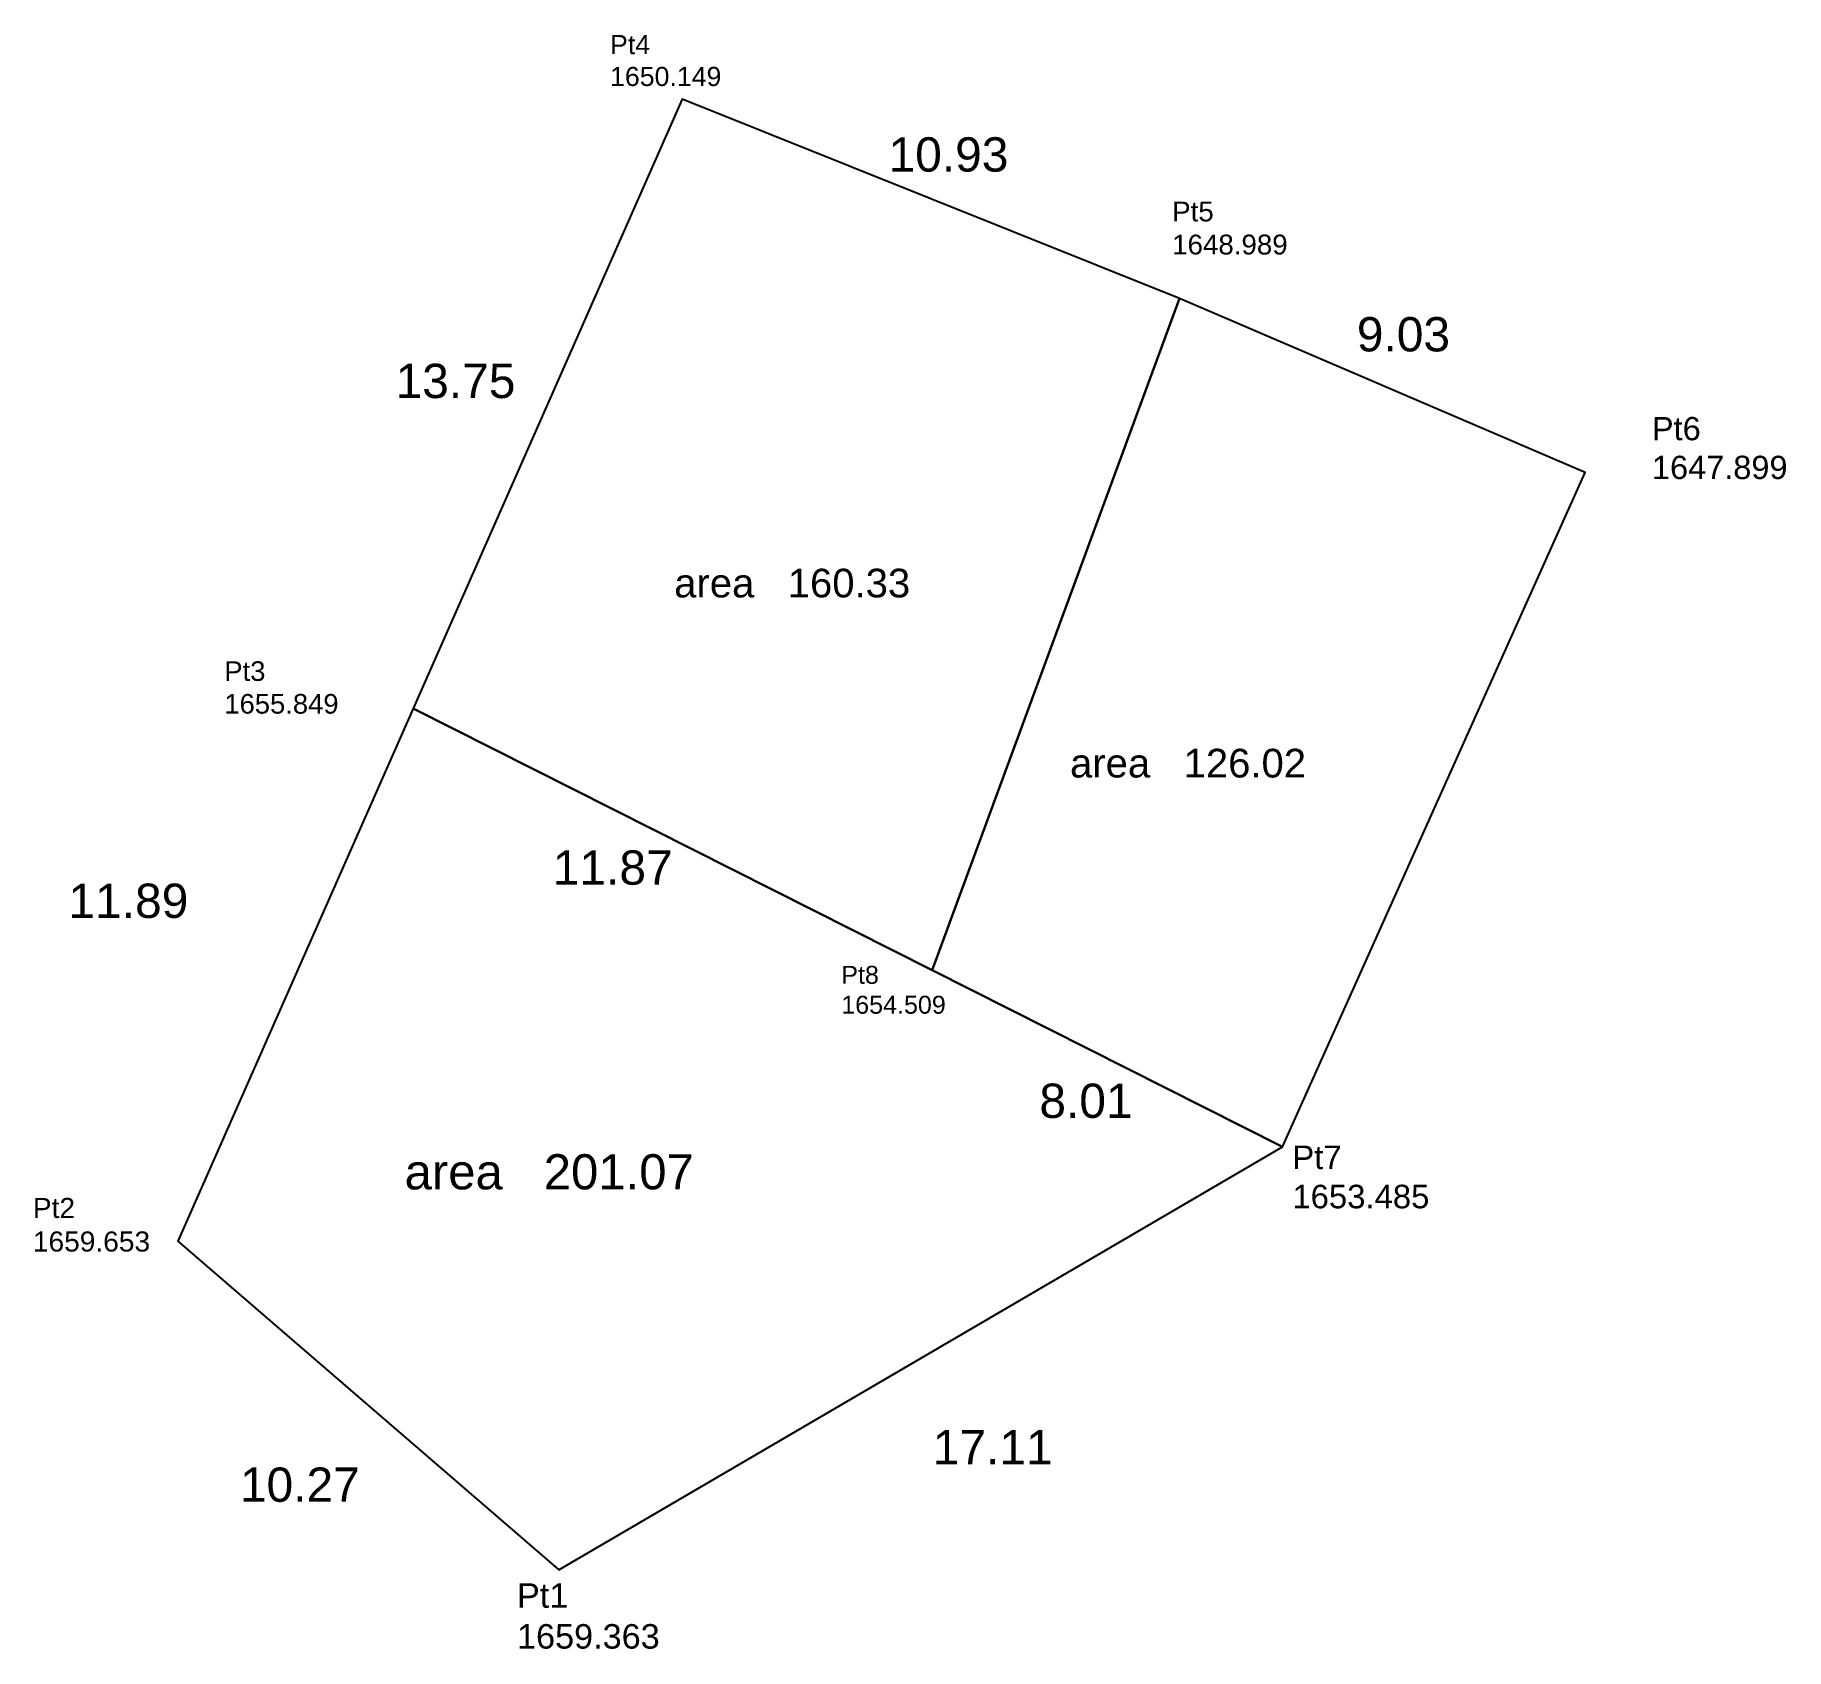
# Model space of a CAD drawing. Header units: metres. Extents: x 623729 to 623764.7, y 3870687.5 to 3870720.4.
import ezdxf

# ---------------------------------------------------------------- set-up
doc = ezdxf.new("R2010")
doc.units = ezdxf.units.M
doc.header["$MEASUREMENT"] = 0
doc.header["$PDMODE"] = 3
doc.layers.get('0').update_dxf_attribs({"lineweight": 100})
doc.layers.add('SurveyPoint', color=5, linetype='Continuous')
doc.styles.get("Standard").update_dxf_attribs({"font": 'arial.ttf', "height": 0.7})
doc.dimstyles.get("Standard").update_dxf_attribs({"dimtxt": 0.7, "dimasz": 0.18, "dimexe": 1.25, "dimexo": 0.0625, "dimgap": 0.09, "dimtad": 0, "dimtih": 1, "dimtoh": 1, "dimzin": 0, "dimdsep": 46, "dimtxsty": 'Standard', "dimcen": 0.09, "dimse1": 1, "dimse2": 1, "dimsd1": 1, "dimsd2": 1, "dimadec": 0, "dimazin": 0, "dimtfac": 1, "dimtix": 1, "dimtofl": 0, "dimtmove": 0, "dimatfit": 3, "dimfxl": 1, "dimtolj": 1, "dimtzin": 0, "dimarcsym": 0})

# ---------------------------------------------------------------- blocks, each defined once
blk = doc.blocks.new('*D4')
at = {"layer": 'Defpoints', "color": 0, "linetype": 'ByBlock', "lineweight": -2}
for p in [(623753.777, 3870699.575, 1603.558), (623755.924, 3870695.904), (623739.005, 3870690.939, 1603.558)]:
    blk.add_point(p, dxfattribs=at)
at = {"color": 0, "linetype": 'ByBlock', "lineweight": -2, "insert": (623748.538, 3870691.586), "char_height": 0.7, "attachment_point": 5}
blk.add_mtext('\\A1;17.11', dxfattribs=at)
blk = doc.blocks.new('*D5')
at = {"layer": 'Defpoints', "color": 0, "linetype": 'ByBlock', "lineweight": -2}
for p in [(623731.904, 3870695.788, 1603.558), (623730.507, 3870694.169), (623739.682, 3870689.081, 1603.558)]:
    blk.add_point(p, dxfattribs=at)
at = {"color": 0, "linetype": 'ByBlock', "lineweight": -2, "insert": (623734.396, 3870690.815), "char_height": 0.7, "attachment_point": 5}
blk.add_mtext('\\A1;10.27', dxfattribs=at)
blk = doc.blocks.new('*D6')
at = {"layer": 'Defpoints', "color": 0, "linetype": 'ByBlock', "lineweight": -2}
for p in [(623733.298, 3870708.166), (623736.707, 3870706.66, 1603.558), (623731.904, 3870695.788, 1603.558)]:
    blk.add_point(p, dxfattribs=at)
at = {"color": 0, "linetype": 'ByBlock', "lineweight": -2, "insert": (623730.897, 3870702.73), "char_height": 0.7, "attachment_point": 5}
blk.add_mtext('\\A1;11.89', dxfattribs=at)
blk = doc.blocks.new('*D7')
at = {"layer": 'Defpoints', "color": 0, "linetype": 'ByBlock', "lineweight": -2}
for p in [(623740.352, 3870719.628), (623740.913, 3870719.38, 1655.558), (623735.356, 3870706.801, 1655.849)]:
    blk.add_point(p, dxfattribs=at)
at = {"color": 0, "linetype": 'ByBlock', "lineweight": -2, "insert": (623737.573, 3870713.339), "char_height": 0.7, "attachment_point": 5}
blk.add_mtext('\\A1;13.75', dxfattribs=at)
blk = doc.blocks.new('*D8')
at = {"layer": 'Defpoints', "color": 0, "linetype": 'ByBlock', "lineweight": -2}
for p in [(623742.201, 3870719.094, 1655.558), (623752.707, 3870715.927), (623752.346, 3870715.028, 1655.558)]:
    blk.add_point(p, dxfattribs=at)
at = {"color": 0, "linetype": 'ByBlock', "lineweight": -2, "insert": (623747.634, 3870717.96), "char_height": 0.7, "attachment_point": 5}
blk.add_mtext('\\A1;10.93', dxfattribs=at)
blk = doc.blocks.new('*D9')
at = {"layer": 'Defpoints', "color": 0, "linetype": 'ByBlock', "lineweight": -2}
for p in [(623752.324, 3870715.037, 1655.558), (623761.07, 3870712.511), (623760.627, 3870711.476, 1655.558)]:
    blk.add_point(p, dxfattribs=at)
at = {"color": 0, "linetype": 'ByBlock', "lineweight": -2, "insert": (623756.919, 3870714.291), "char_height": 0.7, "attachment_point": 5}
blk.add_mtext('\\A1;9.03', dxfattribs=at)
blk = doc.blocks.new('*D11')
at = {"layer": 'Defpoints', "color": 0, "linetype": 'ByBlock', "lineweight": -2}
for p in [(623747.302, 3870701.321, 1603.558), (623746.864, 3870700.451), (623754.454, 3870697.717, 1603.558)]:
    blk.add_point(p, dxfattribs=at)
at = {"color": 0, "linetype": 'ByBlock', "lineweight": -2, "insert": (623750.44, 3870698.649), "char_height": 0.7, "attachment_point": 5}
blk.add_mtext('\\A1;8.01', dxfattribs=at)
blk = doc.blocks.new('*D12')
at = {"layer": 'Defpoints', "color": 0, "linetype": 'ByBlock', "lineweight": -2}
for p in [(623735.484, 3870706.078), (623735.297, 3870705.706, 1603.558), (623745.893, 3870700.367, 1603.558)]:
    blk.add_point(p, dxfattribs=at)
at = {"color": 0, "linetype": 'ByBlock', "lineweight": -2, "insert": (623740.782, 3870703.408), "char_height": 0.7, "attachment_point": 5}
blk.add_mtext('\\A1;11.87', dxfattribs=at)

msp = doc.modelspace()

# ---------------------------------------------------------------- linework, layer by layer
at = {"color": 1, "linetype": 'ByBlock', "lineweight": -2, "elevation": 1655.558}
for points in [[(623736.707, 3870706.66), (623747.303, 3870701.321), (623752.346, 3870715.028), (623742.201, 3870719.094), (623736.707, 3870706.66)], [(623747.303, 3870701.321), (623754.454, 3870697.717), (623760.627, 3870711.476), (623752.346, 3870715.028), (623747.303, 3870701.321)]]:
    msp.add_lwpolyline(points, dxfattribs=at)
at = {"color": 1, "linetype": 'ByBlock', "lineweight": -2, "elevation": 1603.558}
msp.add_lwpolyline([(623747.303, 3870701.321), (623736.707, 3870706.66), (623731.904, 3870695.788), (623739.682, 3870689.081), (623754.454, 3870697.717)], close=True, dxfattribs=at)

# ---------------------------------------------------------------- texts
at = {"linetype": 'ByBlock', "lineweight": -2, "attachment_point": 1}
for s, insert, char_height, width in [('area   160.33', (623742.036, 3870709.511), 0.58512, 7.07969), (' area   126.02', (623749.888, 3870705.836), 0.58512, 7.78987), ('area   201.07', (623736.534, 3870697.563), 0.71702, 8.55569)]:
    msp.add_mtext(s, dxfattribs=dict(at, insert=insert, char_height=char_height, width=width))
at = {"layer": 'SurveyPoint', "color": 7, "attachment_point": 4}
for s, insert, char_height, width in [('Pt4\\P1650.149', (623740.727, 3870719.879, 1286.97), 0.39, 3.11965), ('Pt5\\P1648.989', (623752.199, 3870716.461, 1334.242), 0.4046, 3.23651), ('Pt6\\P1647.899', (623761.991, 3870711.971, 1565.024), 0.4749, 3.79884), ('Pt3\\P1655.849', (623732.855, 3870707.085, 1325.313), 0.4002, 3.20153), ('Pt8\\P1654.509', (623745.446, 3870700.916, 1211.384), 0.3661, 2.92869), ('Pt7\\P1653.485', (623754.652, 3870697.096, 1587.414), 0.48, 3.84016), ('Pt2\\P1659.653', (623728.948, 3870696.121, 1362.521), 0.4105, 3.28387), ('Pt1\\P1659.363', (623738.828, 3870688.137, 1659.363), 0.5, 4)]:
    msp.add_mtext(s, dxfattribs=dict(at, insert=insert, char_height=char_height, width=width))

# ---------------------------------------------------------------- dimensions: what is measured, and where the dimension line sits
at = {"linetype": 'ByBlock', "lineweight": -2}
for p1, p2, distance, picture, middle in [((623735.356, 3870706.801, 1655.849), (623740.913, 3870719.38, 1655.558), 0.614, '*D7', (623737.573, 3870713.339)), ((623742.201, 3870719.094, 1655.558), (623752.346, 3870715.028, 1655.558), 0.969, '*D8', (623747.634, 3870717.96)), ((623752.324, 3870715.037, 1655.558), (623760.627, 3870711.476, 1655.558), 1.126, '*D9', (623756.919, 3870714.291)), ((623731.904, 3870695.788, 1603.558), (623736.707, 3870706.66, 1603.558), 3.726, '*D6', (623730.897, 3870702.73)), ((623745.893, 3870700.367, 1603.558), (623735.297, 3870705.706, 1603.558), -0.416, '*D12', (623740.782, 3870703.408)), ((623754.454, 3870697.717, 1603.558), (623747.302, 3870701.321, 1603.558), 0.974, '*D11', (623750.44, 3870698.649)), ((623739.005, 3870690.939, 1603.558), (623753.777, 3870699.575, 1603.558), -4.253, '*D4', (623748.538, 3870691.586)), ((623739.682, 3870689.081, 1603.558), (623731.904, 3870695.788, 1603.558), 2.138, '*D5', (623734.396, 3870690.815))]:
    dim = msp.add_aligned_dim(p1=p1, p2=p2, distance=distance, dimstyle='Standard', dxfattribs=at)
    dim.commit()
    dim.dimension.update_dxf_attribs({"geometry": picture, "text_midpoint": middle})

doc.saveas('drawing.dxf')
